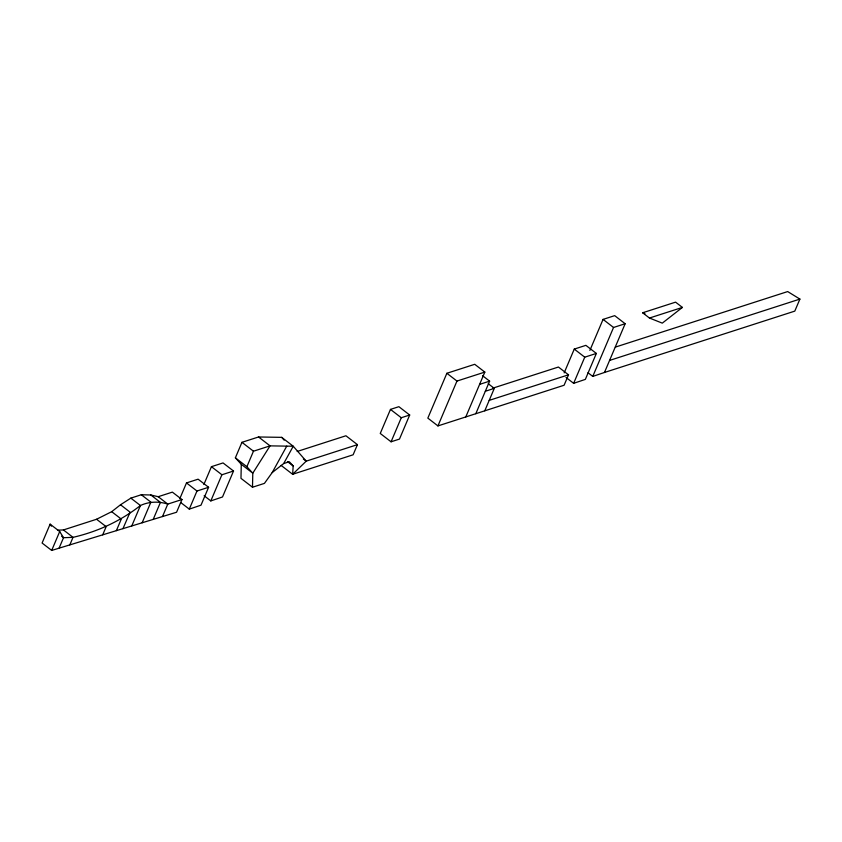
<?xml version="1.0" encoding="UTF-8"?>
<svg xmlns="http://www.w3.org/2000/svg" width="842" height="842" viewBox="0 0 842 842"><rect width="100%" height="100%" fill="white"/><g stroke="black" fill="none" stroke-linecap="round" stroke-linejoin="round"><path stroke-width="1.26" d="M297.194 451.47L345.925 435.767L357.44 444.65L306.214 461.153L293.237 446.239L281.723 437.356L258.547 436.977L241.949 442.324L235.371 457.827L241.275 464.31L240.98 478.351L252.495 487.234L264.43 483.382L272.198 472.583L286.743 446.134M252.495 487.234L252.789 473.193L270.061 445.86L293.237 446.239L283.691 463.553L272.198 472.583M283.691 463.553L289.311 461.742L293.174 465.984L292.637 474.288L353.124 454.796L357.44 444.65M59.077 548.174L63.529 537.701L59.708 531.544L50.12 524.145L42.1 543.037L51.688 550.436L176.567 512.252L181.967 499.527L172.378 492.128L158.191 496.696L150.834 494.991L141.309 494.749L130.847 498.127L120.511 504.768L111.691 511.683L96.577 519.261L63.434 529.944L57.498 530.165M51.688 550.436L59.708 531.544M69.823 544.89L73.022 537.343C97.788 531.618 120.522 521.093 140.435 505.516C149.055 501.453 158.77 501.211 167.779 504.095L181.967 499.527M102.692 534.838L106.166 526.66L96.577 519.261M116.364 530.66L121.28 519.082L111.691 511.683M131.762 525.955L140.435 505.516L130.847 498.127M142.14 522.777L150.897 502.148L141.309 494.749M153.202 519.398L160.422 502.39L150.834 494.991M162.495 516.556L167.779 504.095L158.191 496.696M179.83 498.622L186.492 482.929L198.112 479.182L208.595 487.276L200.996 505.179L189.292 509.126L180.714 502.506M189.292 509.126L196.975 491.012L208.595 487.276M203.869 484.508L211.437 466.678L223.046 462.932L233.529 471.015L222.509 496.969L210.816 500.916L204.143 495.77M210.816 500.916L221.909 474.762L233.529 471.015M241.275 464.31L252.789 473.193L246.885 466.71L253.463 451.207L270.061 445.86L258.547 436.977M390.467 409.401L380.258 433.451L391.067 441.797L399.476 439.082L409.686 415.022L398.887 406.686L390.467 409.401L401.276 417.737L409.686 415.022M391.067 441.797L401.276 417.737M465.784 416.937L484.824 372.09L474.73 364.302L446.87 373.28L427.841 418.116L437.935 425.915L564.098 385.247L568.518 374.816L558.425 367.028L492.738 388.194M437.935 425.915L456.964 381.068L484.824 372.09M475.804 413.706L489.623 381.142L482.561 375.69M484.771 410.812L494.296 388.373L488.234 383.699M564.172 372.859L574.265 349.093L585.885 345.346L596.357 353.43L585.348 379.384L573.644 383.331L566.024 377.448M573.644 383.331L584.748 357.176L596.357 353.43M589.884 350.419L603.061 319.392L614.681 315.645L625.153 323.728L604.472 372.469L592.768 376.416L588 372.732M592.768 376.416L613.544 327.475L625.153 323.728M615.334 347.115L787.68 291.564L799.9 299.089L794.795 311.119L604.472 372.469M122.953 528.65L130.1 512.168L120.511 504.768M682.409 307.414L662.296 323.139L649.456 318.034L642.635 312.771L675.579 302.152L682.409 307.414L649.456 318.034M479.603 384.373L489.623 381.142M485.329 391.256L494.296 388.373M609.576 360.429L799.9 299.089M489.191 400.382L568.518 374.816M642.635 312.771L644.972 313.698M603.061 319.392L613.544 327.475M574.265 349.093L584.748 357.176M446.87 373.28L456.964 381.068M303.341 458.932L306.214 461.153L292.637 474.288L281.123 465.405M287.417 461.542L293.174 465.984M241.949 442.324L253.463 451.207M235.371 457.827L246.885 466.71M211.437 466.678L221.909 474.762M186.492 482.929L196.975 491.012M63.434 529.944L73.022 537.343L63.529 537.701L61.613 536.217M281.723 437.356L284.154 440.155M50.12 524.145L51.394 526.197"/></g></svg>
